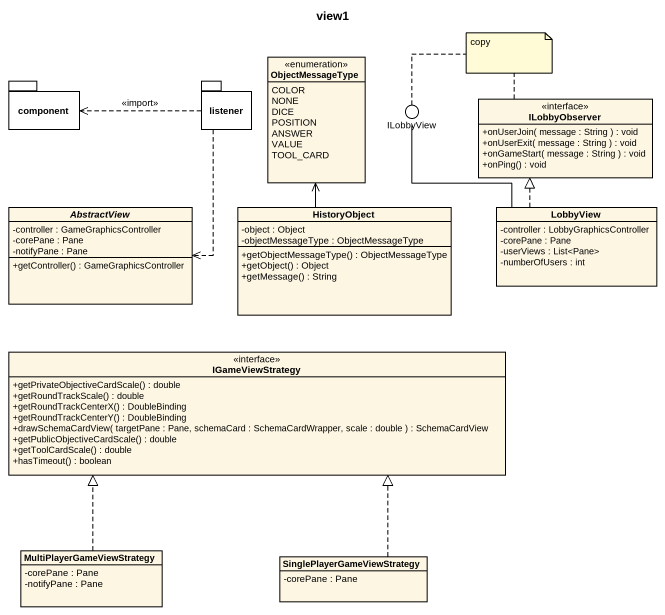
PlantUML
@startuml
title view1
allowmixing
hide circle
hide empty members
skinparam classAttributeIconSize 0
package "component" as component_ {
}
package listener {
}
enum ObjectMessageType {
  COLOR
  NONE
  DICE
  POSITION
  ANSWER
  VALUE
  TOOL_CARD
}
() ILobbyView
interface ILobbyObserver {
  +onUserJoin( message : String ) : void
  +onUserExit( message : String ) : void
  +onGameStart( message : String ) : void
  +onPing() : void
}
abstract class AbstractView {
  -controller : GameGraphicsController
  -corePane : Pane
  -notifyPane : Pane
  +getController() : GameGraphicsController
}
class HistoryObject {
  -object : Object
  -objectMessageType : ObjectMessageType
  +getObjectMessageType() : ObjectMessageType
  +getObject() : Object
  +getMessage() : String
}
class LobbyView {
  -controller : LobbyGraphicsController
  -corePane : Pane
  -userViews : List<Pane>
  -numberOfUsers : int
}
interface IGameViewStrategy {
  +getPrivateObjectiveCardScale() : double
  +getRoundTrackScale() : double
  +getRoundTrackCenterX() : DoubleBinding
  +getRoundTrackCenterY() : DoubleBinding
  +drawSchemaCardView( targetPane : Pane, schemaCard : SchemaCardWrapper, scale : double ) : SchemaCardView
  +getPublicObjectiveCardScale() : double
  +getToolCardScale() : double
  +hasTimeout() : boolean
}
class MultiPlayerGameViewStrategy {
  -corePane : Pane
  -notifyPane : Pane
}
class SinglePlayerGameViewStrategy {
  -corePane : Pane
}
listener .left.> component_ : <<import>>
listener ..> AbstractView
HistoryObject -up-> ObjectMessageType
LobbyView -up- ILobbyView
LobbyView .up.|> ILobbyObserver
MultiPlayerGameViewStrategy .up.|> IGameViewStrategy
SinglePlayerGameViewStrategy .up.|> IGameViewStrategy
note as N1
  copy
end note
N1 .. ILobbyObserver
N1 .. ILobbyView
@enduml
